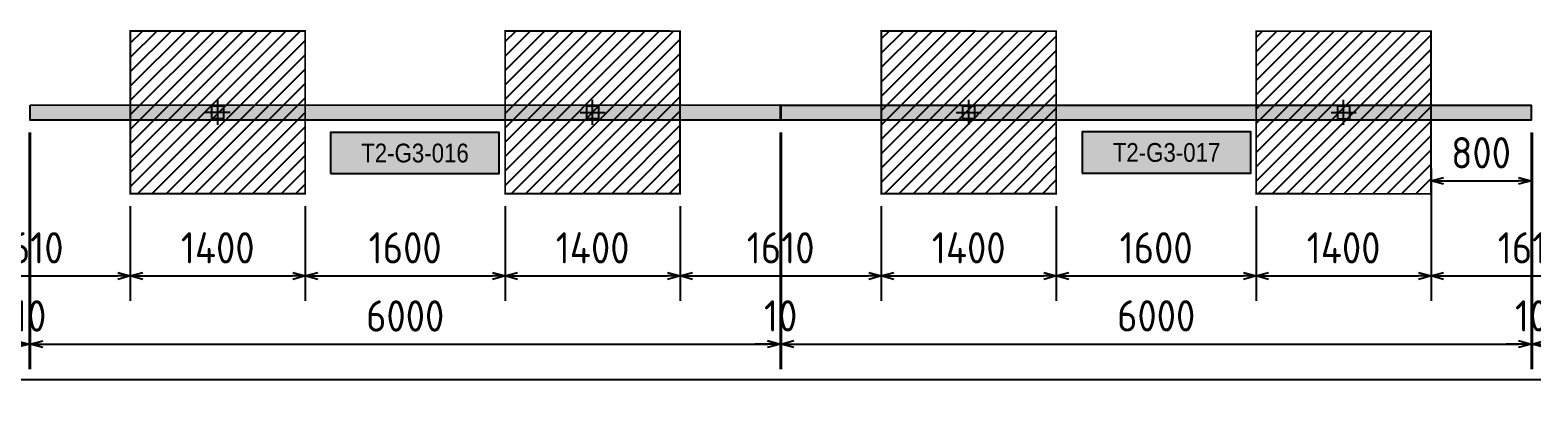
# Model space of a CAD drawing. Header units: centimetres. Extents: x -6122352 to 7132207, y -1694241 to 1947892.
# Drawn here: x 3650164 to 3662183, y 824056 to 826949 of the extents above; entities that cross this region are included whole.
import ezdxf
from ezdxf.enums import TextEntityAlignment as Align

# ---------------------------------------------------------------- set-up
doc = ezdxf.new("R2010")
doc.units = ezdxf.units.CM
doc.header["$MEASUREMENT"] = 0
doc.header["$PDMODE"] = 66
doc.header["$PDSIZE"] = 100
for name, color, linetype in [('@MI-FOOTINGS', 7, 'Continuous'), ('@MI-TYPE-01', 30, 'Continuous'), ('@MI-TYPE-02', 6, 'Continuous'), ('PANEL-TAGS', 7, 'Continuous')]:
    doc.layers.add(name, color=color, linetype=linetype)
doc.styles.add('PANELTAG_STYLE', font='arial.ttf')
doc.styles.add('Schueco-BEMSTIL', font='isocpeur.ttf', dxfattribs={"width": 0.9})
doc.dimstyles.new('MI- JWC-TXT-2.5 MM', dxfattribs={"dimscale": 1.5, "dimtxt": 2.5, "dimasz": 1, "dimexe": 2, "dimexo": 1, "dimgap": 1, "dimtad": 1, "dimdec": 0, "dimdsep": 46, "dimtxsty": 'Schueco-BEMSTIL', "dimblk": 'OPEN30', "dimcen": 0, "dimdle": 2, "dimclrd": 140, "dimclre": 8, "dimclrt": 40, "dimadec": 0, "dimazin": 2, "dimtfac": 1, "dimtdec": 0, "dimtix": 1, "dimtmove": 2, "dimatfit": 3, "dimldrblk": 'OPEN', "dimfxl": 2, "dimlwd": -1, "dimlwe": -1, "dimarcsym": 0})

# ---------------------------------------------------------------- blocks, each defined once
blk = doc.blocks.new('T2-FOOTING PLAN')
at = {"layer": '@MI-FOOTINGS', "transparency": 33554679}
h = blk.add_hatch(dxfattribs=at)
h.set_pattern_fill('ANSI31', color=8, scale=650)
h.paths.add_polyline_path([(-700, 650), (700, 650), (700, -650), (-700, -650)])
at = {"layer": '@MI-FOOTINGS', "color": 160, "true_color": 0x3340f0, "const_width": 15}
blk.add_lwpolyline([(-700, 650), (700, 650), (700, -650), (-700, -650)], close=True, dxfattribs=at)
at = {"layer": '@MI-FOOTINGS', "color": 30}
blk.add_point((0, 0), dxfattribs=at)
blk = doc.blocks.new('_Open30')
at = {"color": 0, "linetype": 'ByBlock', "lineweight": -2}
for p, q in [((-1, 0.27), (0, 0)), ((0, 0), (-1, -0.27)), ((0, 0), (-1, 0))]:
    blk.add_line(p, q, dxfattribs=at)
blk = doc.blocks.new('*D2721')
at = {"layer": '@MI-TYPE-02', "color": 8, "transparency": 16777216}
for p, q in [((-18908, -747), (-18908, -1506)), ((-17298, -748), (-17298, -1506))]:
    blk.add_line(p, q, dxfattribs=at)
at = {"layer": '@MI-TYPE-02', "color": 140, "transparency": 16777216}
blk.add_line((-18808, -1306), (-17398, -1306), dxfattribs=at)
at = {"layer": 'Defpoints', "color": 0, "transparency": 16777216}
for p in [(-18908, -647), (-17298, -648), (-17298, -1306)]:
    blk.add_point(p, dxfattribs=at)
at = {"layer": '@MI-TYPE-02', "color": 140, "transparency": 16777216, "xscale": 100, "yscale": 100, "zscale": 100, "rotation": 180}
blk.add_blockref('_Open30', (-18908, -1306), dxfattribs=at)
at = {"layer": '@MI-TYPE-02', "color": 140, "transparency": 16777216, "xscale": 100, "yscale": 100, "zscale": 100}
blk.add_blockref('_Open30', (-17298, -1306), dxfattribs=at)
at = {"layer": '@MI-TYPE-02', "color": 40, "transparency": 16777216, "insert": (-18103, -1081), "char_height": 250, "attachment_point": 5, "style": 'Schueco-BEMSTIL'}
blk.add_mtext('1610', dxfattribs=at)
blk = doc.blocks.new('_Open')
at = {"color": 0, "linetype": 'ByBlock', "lineweight": -2}
for p, q in [((-1, 0.2), (0, 0)), ((-1, -0.2), (0, 0)), ((0, 0), (-1, 0))]:
    blk.add_line(p, q, dxfattribs=at)
blk = doc.blocks.new('*D2726')
at = {"layer": '@MI-TYPE-02', "color": 8, "transparency": 16777216}
for p, q in [((-17298, -748), (-17298, -1506)), ((-15898, -748), (-15898, -1506))]:
    blk.add_line(p, q, dxfattribs=at)
at = {"layer": '@MI-TYPE-02', "color": 140, "transparency": 16777216}
blk.add_line((-17198, -1306), (-15998, -1306), dxfattribs=at)
at = {"layer": 'Defpoints', "color": 0, "transparency": 16777216}
for p in [(-17298, -648), (-15898, -648), (-15898, -1306)]:
    blk.add_point(p, dxfattribs=at)
at = {"layer": '@MI-TYPE-02', "color": 140, "transparency": 16777216, "xscale": 100, "yscale": 100, "zscale": 100, "rotation": 180}
blk.add_blockref('_Open30', (-17298, -1306), dxfattribs=at)
at = {"layer": '@MI-TYPE-02', "color": 140, "transparency": 16777216, "xscale": 100, "yscale": 100, "zscale": 100}
blk.add_blockref('_Open30', (-15898, -1306), dxfattribs=at)
at = {"layer": '@MI-TYPE-02', "color": 40, "transparency": 16777216, "insert": (-16598, -1081), "char_height": 250, "attachment_point": 5, "style": 'Schueco-BEMSTIL'}
blk.add_mtext('1400', dxfattribs=at)
blk = doc.blocks.new('*D2723')
at = {"layer": '@MI-TYPE-02', "color": 8, "transparency": 16777216}
for p, q in [((-15898, -748), (-15898, -1506)), ((-14298, -748), (-14298, -1506))]:
    blk.add_line(p, q, dxfattribs=at)
at = {"layer": '@MI-TYPE-02', "color": 140, "transparency": 16777216}
blk.add_line((-15798, -1306), (-14398, -1306), dxfattribs=at)
at = {"layer": 'Defpoints', "color": 0, "transparency": 16777216}
for p in [(-15898, -648), (-14298, -648), (-14298, -1306)]:
    blk.add_point(p, dxfattribs=at)
at = {"layer": '@MI-TYPE-02', "color": 140, "transparency": 16777216, "xscale": 100, "yscale": 100, "zscale": 100, "rotation": 180}
blk.add_blockref('_Open30', (-15898, -1306), dxfattribs=at)
at = {"layer": '@MI-TYPE-02', "color": 140, "transparency": 16777216, "xscale": 100, "yscale": 100, "zscale": 100}
blk.add_blockref('_Open30', (-14298, -1306), dxfattribs=at)
at = {"layer": '@MI-TYPE-02', "color": 40, "transparency": 16777216, "insert": (-15098, -1081), "char_height": 250, "attachment_point": 5, "style": 'Schueco-BEMSTIL'}
blk.add_mtext('1600', dxfattribs=at)
blk = doc.blocks.new('*D2724')
at = {"layer": '@MI-TYPE-02', "color": 8, "transparency": 16777216}
for p, q in [((-14298, -748), (-14298, -1506)), ((-12898, -748), (-12898, -1506))]:
    blk.add_line(p, q, dxfattribs=at)
at = {"layer": '@MI-TYPE-02', "color": 140, "transparency": 16777216}
blk.add_line((-14198, -1306), (-12998, -1306), dxfattribs=at)
at = {"layer": 'Defpoints', "color": 0, "transparency": 16777216}
for p in [(-14298, -648), (-12898, -648), (-12898, -1306)]:
    blk.add_point(p, dxfattribs=at)
at = {"layer": '@MI-TYPE-02', "color": 140, "transparency": 16777216, "xscale": 100, "yscale": 100, "zscale": 100, "rotation": 180}
blk.add_blockref('_Open30', (-14298, -1306), dxfattribs=at)
at = {"layer": '@MI-TYPE-02', "color": 140, "transparency": 16777216, "xscale": 100, "yscale": 100, "zscale": 100}
blk.add_blockref('_Open30', (-12898, -1306), dxfattribs=at)
at = {"layer": '@MI-TYPE-02', "color": 40, "transparency": 16777216, "insert": (-13598, -1081), "char_height": 250, "attachment_point": 5, "style": 'Schueco-BEMSTIL'}
blk.add_mtext('1400', dxfattribs=at)
blk = doc.blocks.new('*D2725')
at = {"layer": '@MI-TYPE-02', "color": 8, "transparency": 16777216}
for p, q in [((-12898, -748), (-12898, -1506)), ((-11288, -748), (-11288, -1506))]:
    blk.add_line(p, q, dxfattribs=at)
at = {"layer": '@MI-TYPE-02', "color": 140, "transparency": 16777216}
blk.add_line((-12798, -1306), (-11388, -1306), dxfattribs=at)
at = {"layer": 'Defpoints', "color": 0, "transparency": 16777216}
for p in [(-12898, -648), (-11288, -648), (-11288, -1306)]:
    blk.add_point(p, dxfattribs=at)
at = {"layer": '@MI-TYPE-02', "color": 140, "transparency": 16777216, "xscale": 100, "yscale": 100, "zscale": 100, "rotation": 180}
blk.add_blockref('_Open30', (-12898, -1306), dxfattribs=at)
at = {"layer": '@MI-TYPE-02', "color": 140, "transparency": 16777216, "xscale": 100, "yscale": 100, "zscale": 100}
blk.add_blockref('_Open30', (-11288, -1306), dxfattribs=at)
at = {"layer": '@MI-TYPE-02', "color": 40, "transparency": 16777216, "insert": (-12093, -1081), "char_height": 250, "attachment_point": 5, "style": 'Schueco-BEMSTIL'}
blk.add_mtext('1610', dxfattribs=at)
blk = doc.blocks.new('*D2730')
at = {"layer": '@MI-TYPE-02', "color": 8, "transparency": 16777216}
for p, q in [((-11288, -748), (-11288, -1506)), ((-9888, -748), (-9888, -1506))]:
    blk.add_line(p, q, dxfattribs=at)
at = {"layer": '@MI-TYPE-02', "color": 140, "transparency": 16777216}
blk.add_line((-11188, -1306), (-9988, -1306), dxfattribs=at)
at = {"layer": 'Defpoints', "color": 0, "transparency": 16777216}
for p in [(-11288, -648), (-9888, -648), (-9888, -1306)]:
    blk.add_point(p, dxfattribs=at)
at = {"layer": '@MI-TYPE-02', "color": 140, "transparency": 16777216, "xscale": 100, "yscale": 100, "zscale": 100, "rotation": 180}
blk.add_blockref('_Open30', (-11288, -1306), dxfattribs=at)
at = {"layer": '@MI-TYPE-02', "color": 140, "transparency": 16777216, "xscale": 100, "yscale": 100, "zscale": 100}
blk.add_blockref('_Open30', (-9888, -1306), dxfattribs=at)
at = {"layer": '@MI-TYPE-02', "color": 40, "transparency": 16777216, "insert": (-10588, -1081), "char_height": 250, "attachment_point": 5, "style": 'Schueco-BEMSTIL'}
blk.add_mtext('1400', dxfattribs=at)
blk = doc.blocks.new('*D2727')
at = {"layer": '@MI-TYPE-02', "color": 8, "transparency": 16777216}
for p, q in [((-9888, -748), (-9888, -1506)), ((-8288, -749), (-8288, -1506))]:
    blk.add_line(p, q, dxfattribs=at)
at = {"layer": '@MI-TYPE-02', "color": 140, "transparency": 16777216}
blk.add_line((-9788, -1306), (-8388, -1306), dxfattribs=at)
at = {"layer": 'Defpoints', "color": 0, "transparency": 16777216}
for p in [(-9888, -648), (-8288, -649), (-8288, -1306)]:
    blk.add_point(p, dxfattribs=at)
at = {"layer": '@MI-TYPE-02', "color": 140, "transparency": 16777216, "xscale": 100, "yscale": 100, "zscale": 100, "rotation": 180}
blk.add_blockref('_Open30', (-9888, -1306), dxfattribs=at)
at = {"layer": '@MI-TYPE-02', "color": 140, "transparency": 16777216, "xscale": 100, "yscale": 100, "zscale": 100}
blk.add_blockref('_Open30', (-8288, -1306), dxfattribs=at)
at = {"layer": '@MI-TYPE-02', "color": 40, "transparency": 16777216, "insert": (-9088, -1081), "char_height": 250, "attachment_point": 5, "style": 'Schueco-BEMSTIL'}
blk.add_mtext('1600', dxfattribs=at)
blk = doc.blocks.new('*D2728')
at = {"layer": '@MI-TYPE-02', "color": 8, "transparency": 16777216}
for p, q in [((-8288, -749), (-8288, -1506)), ((-6888, -749), (-6888, -1506))]:
    blk.add_line(p, q, dxfattribs=at)
at = {"layer": '@MI-TYPE-02', "color": 140, "transparency": 16777216}
blk.add_line((-8188, -1306), (-6988, -1306), dxfattribs=at)
at = {"layer": 'Defpoints', "color": 0, "transparency": 16777216}
for p in [(-8288, -649), (-6888, -649), (-6888, -1306)]:
    blk.add_point(p, dxfattribs=at)
at = {"layer": '@MI-TYPE-02', "color": 140, "transparency": 16777216, "xscale": 100, "yscale": 100, "zscale": 100, "rotation": 180}
blk.add_blockref('_Open30', (-8288, -1306), dxfattribs=at)
at = {"layer": '@MI-TYPE-02', "color": 140, "transparency": 16777216, "xscale": 100, "yscale": 100, "zscale": 100}
blk.add_blockref('_Open30', (-6888, -1306), dxfattribs=at)
at = {"layer": '@MI-TYPE-02', "color": 40, "transparency": 16777216, "insert": (-7588, -1081), "char_height": 250, "attachment_point": 5, "style": 'Schueco-BEMSTIL'}
blk.add_mtext('1400', dxfattribs=at)
blk = doc.blocks.new('*D2729')
at = {"layer": '@MI-TYPE-02', "color": 8, "transparency": 16777216}
for p, q in [((-6888, -749), (-6888, -1506)), ((-5279, -749), (-5279, -1506))]:
    blk.add_line(p, q, dxfattribs=at)
at = {"layer": '@MI-TYPE-02', "color": 140, "transparency": 16777216}
blk.add_line((-6788, -1306), (-5379, -1306), dxfattribs=at)
at = {"layer": 'Defpoints', "color": 0, "transparency": 16777216}
for p in [(-6888, -649), (-5279, -649), (-5279, -1306)]:
    blk.add_point(p, dxfattribs=at)
at = {"layer": '@MI-TYPE-02', "color": 140, "transparency": 16777216, "xscale": 100, "yscale": 100, "zscale": 100, "rotation": 180}
blk.add_blockref('_Open30', (-6888, -1306), dxfattribs=at)
at = {"layer": '@MI-TYPE-02', "color": 140, "transparency": 16777216, "xscale": 100, "yscale": 100, "zscale": 100}
blk.add_blockref('_Open30', (-5279, -1306), dxfattribs=at)
at = {"layer": '@MI-TYPE-02', "color": 40, "transparency": 16777216, "insert": (-6083, -1081), "char_height": 250, "attachment_point": 5, "style": 'Schueco-BEMSTIL'}
blk.add_mtext('1610', dxfattribs=at)
blk = doc.blocks.new('*D2645')
at = {"layer": '@MI-TYPE-02', "color": 8, "transparency": 16777216}
for p, q in [((-12098, -159), (-12098, -2050)), ((-12088, -160), (-12088, -2050))]:
    blk.add_line(p, q, dxfattribs=at)
at = {"layer": '@MI-TYPE-02', "color": 140, "transparency": 16777216}
for p, q in [((-12198, -1850), (-12298, -1850)), ((-12098, -1850), (-12088, -1850)), ((-11988, -1850), (-11888, -1850))]:
    blk.add_line(p, q, dxfattribs=at)
at = {"layer": 'Defpoints', "color": 0, "transparency": 16777216}
for p in [(-12098, -59), (-12088, -60), (-12088, -1850)]:
    blk.add_point(p, dxfattribs=at)
at = {"layer": '@MI-TYPE-02', "color": 140, "transparency": 16777216, "xscale": 100, "yscale": 100, "zscale": 100}
blk.add_blockref('_Open30', (-12098, -1850), dxfattribs=at)
at = {"layer": '@MI-TYPE-02', "color": 140, "transparency": 16777216, "xscale": 100, "yscale": 100, "zscale": 100, "rotation": 180}
blk.add_blockref('_Open30', (-12088, -1850), dxfattribs=at)
at = {"layer": '@MI-TYPE-02', "color": 40, "transparency": 16777216, "insert": (-12093, -1625), "char_height": 250, "attachment_point": 5, "style": 'Schueco-BEMSTIL'}
blk.add_mtext('10', dxfattribs=at)
blk = doc.blocks.new('*D2646')
at = {"layer": '@MI-TYPE-02', "color": 8, "transparency": 16777216}
for p, q in [((-12088, -160), (-12088, -2050)), ((-6088, -160), (-6088, -2050))]:
    blk.add_line(p, q, dxfattribs=at)
at = {"layer": '@MI-TYPE-02', "color": 140, "transparency": 16777216}
blk.add_line((-11988, -1850), (-6188, -1850), dxfattribs=at)
at = {"layer": 'Defpoints', "color": 0, "transparency": 16777216}
for p in [(-12088, -60), (-6088, -60), (-6088, -1850)]:
    blk.add_point(p, dxfattribs=at)
at = {"layer": '@MI-TYPE-02', "color": 140, "transparency": 16777216, "xscale": 100, "yscale": 100, "zscale": 100, "rotation": 180}
blk.add_blockref('_Open30', (-12088, -1850), dxfattribs=at)
at = {"layer": '@MI-TYPE-02', "color": 140, "transparency": 16777216, "xscale": 100, "yscale": 100, "zscale": 100}
blk.add_blockref('_Open30', (-6088, -1850), dxfattribs=at)
at = {"layer": '@MI-TYPE-02', "color": 40, "transparency": 16777216, "insert": (-9088, -1625), "char_height": 250, "attachment_point": 5, "style": 'Schueco-BEMSTIL'}
blk.add_mtext('6000', dxfattribs=at)
blk = doc.blocks.new('*D2647')
at = {"layer": '@MI-TYPE-02', "color": 8, "transparency": 16777216}
for p, q in [((-6088, -160), (-6088, -2050)), ((-6078, -161), (-6078, -2050))]:
    blk.add_line(p, q, dxfattribs=at)
at = {"layer": '@MI-TYPE-02', "color": 140, "transparency": 16777216}
for p, q in [((-6188, -1850), (-6288, -1850)), ((-6088, -1850), (-6078, -1850)), ((-5978, -1850), (-5878, -1850))]:
    blk.add_line(p, q, dxfattribs=at)
at = {"layer": 'Defpoints', "color": 0, "transparency": 16777216}
for p in [(-6088, -60), (-6078, -61), (-6078, -1850)]:
    blk.add_point(p, dxfattribs=at)
at = {"layer": '@MI-TYPE-02', "color": 140, "transparency": 16777216, "xscale": 100, "yscale": 100, "zscale": 100}
blk.add_blockref('_Open30', (-6088, -1850), dxfattribs=at)
at = {"layer": '@MI-TYPE-02', "color": 140, "transparency": 16777216, "xscale": 100, "yscale": 100, "zscale": 100, "rotation": 180}
blk.add_blockref('_Open30', (-6078, -1850), dxfattribs=at)
at = {"layer": '@MI-TYPE-02', "color": 40, "transparency": 16777216, "insert": (-6083, -1625), "char_height": 250, "attachment_point": 5, "style": 'Schueco-BEMSTIL'}
blk.add_mtext('10', dxfattribs=at)
blk = doc.blocks.new('*D2649')
at = {"layer": '@MI-TYPE-02', "color": 8, "transparency": 16777216}
for p, q in [((-18108, -158), (-18108, -2051)), ((-18098, -159), (-18098, -2051))]:
    blk.add_line(p, q, dxfattribs=at)
at = {"layer": '@MI-TYPE-02', "color": 140, "transparency": 16777216}
for p, q in [((-18208, -1851), (-18308, -1851)), ((-18108, -1851), (-18098, -1851)), ((-17998, -1851), (-17898, -1851))]:
    blk.add_line(p, q, dxfattribs=at)
at = {"layer": 'Defpoints', "color": 0, "transparency": 16777216}
for p in [(-18108, -58), (-18098, -59), (-18098, -1851)]:
    blk.add_point(p, dxfattribs=at)
at = {"layer": '@MI-TYPE-02', "color": 140, "transparency": 16777216, "xscale": 100, "yscale": 100, "zscale": 100}
blk.add_blockref('_Open30', (-18108, -1851), dxfattribs=at)
at = {"layer": '@MI-TYPE-02', "color": 140, "transparency": 16777216, "xscale": 100, "yscale": 100, "zscale": 100, "rotation": 180}
blk.add_blockref('_Open30', (-18098, -1851), dxfattribs=at)
at = {"layer": '@MI-TYPE-02', "color": 40, "transparency": 16777216, "insert": (-18103, -1626), "char_height": 250, "attachment_point": 5, "style": 'Schueco-BEMSTIL'}
blk.add_mtext('10', dxfattribs=at)
blk = doc.blocks.new('*D2650')
at = {"layer": '@MI-TYPE-02', "color": 8, "transparency": 16777216}
for p, q in [((-18098, -159), (-18098, -2051)), ((-12098, -159), (-12098, -2051))]:
    blk.add_line(p, q, dxfattribs=at)
at = {"layer": '@MI-TYPE-02', "color": 140, "transparency": 16777216}
blk.add_line((-17998, -1851), (-12198, -1851), dxfattribs=at)
at = {"layer": 'Defpoints', "color": 0, "transparency": 16777216}
for p in [(-18098, -59), (-12098, -59), (-12098, -1851)]:
    blk.add_point(p, dxfattribs=at)
at = {"layer": '@MI-TYPE-02', "color": 140, "transparency": 16777216, "xscale": 100, "yscale": 100, "zscale": 100, "rotation": 180}
blk.add_blockref('_Open30', (-18098, -1851), dxfattribs=at)
at = {"layer": '@MI-TYPE-02', "color": 140, "transparency": 16777216, "xscale": 100, "yscale": 100, "zscale": 100}
blk.add_blockref('_Open30', (-12098, -1851), dxfattribs=at)
at = {"layer": '@MI-TYPE-02', "color": 40, "transparency": 16777216, "insert": (-15098, -1626), "char_height": 250, "attachment_point": 5, "style": 'Schueco-BEMSTIL'}
blk.add_mtext('6000', dxfattribs=at)
blk = doc.blocks.new('*D2699')
at = {"color": 8, "transparency": 16777216}
for p, q in [((-6088, -160), (-6088, -746)), ((-6888, -446), (-6888, -746))]:
    blk.add_line(p, q, dxfattribs=at)
at = {"color": 140, "transparency": 16777216}
blk.add_line((-6788, -546), (-6188, -546), dxfattribs=at)
at = {"layer": 'Defpoints', "color": 0, "transparency": 16777216}
for p in [(-6088, -60), (-6888, -346), (-6088, -546)]:
    blk.add_point(p, dxfattribs=at)
at = {"color": 140, "transparency": 16777216, "xscale": 100, "yscale": 100, "zscale": 100, "rotation": 180}
blk.add_blockref('_Open30', (-6888, -546), dxfattribs=at)
at = {"color": 140, "transparency": 16777216, "xscale": 100, "yscale": 100, "zscale": 100}
blk.add_blockref('_Open30', (-6088, -546), dxfattribs=at)
at = {"color": 40, "transparency": 16777216, "insert": (-6488, -321), "char_height": 250, "attachment_point": 5, "style": 'Schueco-BEMSTIL'}
blk.add_mtext('800', dxfattribs=at)
blk = doc.blocks.new('PANELTAG')
at = {"layer": 'PANEL-TAGS', "color": 1}
blk.add_lwpolyline([(-13.5, -3.3), (13.5, -3.3), (13.5, 3.3), (-13.5, 3.3)], close=True, dxfattribs=at)
at = {"layer": 'PANEL-TAGS', "color": 40, "true_color": 0xffd700}
blk.add_solid([(-13.5, -3.3), (13.5, -3.3), (-13.5, 3.3), (13.5, 3.3)], dxfattribs=at)
at = {"layer": 'PANEL-TAGS', "color": 5, "style": 'PANELTAG_STYLE', "width": 0.85}
blk.add_attdef('TAGNO', text='', height=3, dxfattribs=at).set_placement((0, 0), align=Align.MIDDLE)
blk = doc.blocks.new('*D2842')
at = {"layer": '@MI-TYPE-01', "color": 8, "transparency": 16777216}
for p, q in [((3626126, 826244), (3626126, 824056)), ((3668264, 826244), (3668264, 824056))]:
    blk.add_line(p, q, dxfattribs=at)
at = {"layer": '@MI-TYPE-01', "color": 140, "transparency": 16777216}
blk.add_line((3626176, 824156), (3668214, 824156), dxfattribs=at)
at = {"layer": 'Defpoints', "color": 0, "transparency": 16777216}
for p in [(3626126, 826294), (3668264, 826294), (3668264, 824156)]:
    blk.add_point(p, dxfattribs=at)
at = {"layer": '@MI-TYPE-01', "color": 140, "transparency": 16777216, "xscale": 50, "yscale": 50, "zscale": 50, "rotation": 180}
blk.add_blockref('_Open30', (3626126, 824156), dxfattribs=at)
at = {"layer": '@MI-TYPE-01', "color": 140, "transparency": 16777216, "xscale": 50, "yscale": 50, "zscale": 50}
blk.add_blockref('_Open30', (3668264, 824156), dxfattribs=at)
at = {"layer": '@MI-TYPE-01', "color": 40, "transparency": 16777216, "insert": (3647195, 824269), "char_height": 125, "attachment_point": 5, "style": 'Schueco-BEMSTIL'}
blk.add_mtext('42138', dxfattribs=at)
blk = doc.blocks.new('*U2658')
at = {"layer": '@MI-TYPE-02'}
h = blk.add_hatch(color=256, dxfattribs=at)
h.dxf.hatch_style = 1
h.paths.add_polyline_path([(-18098.2, 60.8), (-12098.3, 60.9), (-12097.8, -59.1), (-18097.8, -59.2)])
h = blk.add_hatch(color=256, dxfattribs=at)
h.dxf.hatch_style = 1
h.paths.add_polyline_path([(-12088.2, 60.1), (-6088.2, 60.2), (-6087.8, -59.8), (-12087.8, -59.9)])
for points in [[(-18098.2, 60.8), (-12098.3, 60.9), (-12097.8, -59.1), (-18097.8, -59.2)], [(-12088.2, 60.1), (-6088.2, 60.2), (-6087.8, -59.8), (-12087.8, -59.9)]]:
    blk.add_lwpolyline(points, close=True, dxfattribs=at)
at = {"layer": '@MI-FOOTINGS', "rotation": 359.9898439714545}
for p in [(-16598, 2.3), (-13598, 1.8), (-10588, 1.7), (-7588, 1.1)]:
    blk.add_blockref('T2-FOOTING PLAN', p, dxfattribs=at)
dim = blk.add_linear_dim(base=(-6087.8, -545.6), p1=(-6888.1, -346.1), p2=(-6087.8, -59.8), dimstyle='MI- JWC-TXT-2.5 MM')
dim.commit()
dim.dimension.update_dxf_attribs({"geometry": '*D2699', "text_midpoint": (-6487.9, -320.6)})
at = {"layer": '@MI-TYPE-02'}
for base, p1, p2, picture, middle in [((-18097.8, -1850.8), (-18107.9, -58.3), (-18097.8, -59.2), '*D2649', (-18102.8, -1625.8)), ((-12097.8, -1850.8), (-18097.8, -59.2), (-12097.8, -59.1), '*D2650', (-15097.8, -1625.8))]:
    dim = blk.add_linear_dim(base=base, p1=p1, p2=p2, dimstyle='MI- JWC-TXT-2.5 MM', dxfattribs=at)
    dim.commit()
    dim.dimension.update_dxf_attribs({"geometry": picture, "text_midpoint": middle})
at = {"layer": '@MI-TYPE-02', "color": 0}
for base, p1, p2, picture, middle in [((-12087.8, -1849.8), (-12097.8, -59.1), (-12087.8, -59.9), '*D2645', (-12092.8, -1624.8)), ((-6087.8, -1849.8), (-12087.8, -59.9), (-6087.8, -59.8), '*D2646', (-9087.8, -1624.8)), ((-6077.7, -1849.8), (-6087.8, -59.8), (-6077.7, -60.6), '*D2647', (-6082.8, -1624.8)), ((-17298.1, -1306), (-18908.2, -647.5), (-17298.1, -647.5), '*D2721', (-18103.2, -1081)), ((-15898.1, -1306), (-17298.1, -647.5), (-15898.1, -647.8), '*D2726', (-16598.1, -1081)), ((-14298.1, -1306), (-15898.1, -647.8), (-14298.1, -648.1), '*D2723', (-15098.1, -1081)), ((-12898.1, -1306), (-14298.1, -648.1), (-12898.1, -648.3), '*D2724', (-13598.1, -1081)), ((-11288.1, -1306), (-12898.1, -648.3), (-11288.1, -648.2), '*D2725', (-12093.1, -1081)), ((-9888.1, -1306), (-11288.1, -648.2), (-9888.1, -648.5), '*D2730', (-10588.1, -1081)), ((-8288.1, -1306), (-9888.1, -648.5), (-8288.1, -648.7), '*D2727', (-9088.1, -1081)), ((-6888.1, -1306), (-8288.1, -648.7), (-6888.1, -649), '*D2728', (-7588.1, -1081)), ((-5278.5966, -1305.9572), (-6888.1257, -648.9858), (-5278.5966, -648.6621), '*D2729', (-6083.3611, -1080.9572))]:
    dim = blk.add_linear_dim(base=base, p1=p1, p2=p2, dimstyle='MI- JWC-TXT-2.5 MM', dxfattribs=at)
    dim.commit()
    dim.dimension.update_dxf_attribs({"geometry": picture, "text_midpoint": middle})
blk = doc.blocks.new('A$C0fb98823')
at = {"layer": '@MI-TYPE-02', "color": 0}
blk.add_blockref('*U2658', (108347.4, -20.1), dxfattribs=at)
at = {"layer": 'PANEL-TAGS'}
ref = blk.add_blockref('PANELTAG', (93327.9, -343.2), dxfattribs=dict(at, xscale=50, yscale=50, zscale=50))
ref.add_attrib('TAGNO', 'T2-G3-016', dxfattribs={"color": 5, "height": 150, "style": 'PANELTAG_STYLE', "width": 0.85}).set_placement((93327.9, -343.2), align=Align.MIDDLE_CENTER)
ref = blk.add_blockref('PANELTAG', (99342.6, -338.6), dxfattribs=dict(at, xscale=50, yscale=50, zscale=50))
ref.add_attrib('TAGNO', 'T2-G3-017', dxfattribs={"color": 5, "height": 150, "style": 'PANELTAG_STYLE', "width": 0.85}).set_placement((99342.6, -338.6), align=Align.MIDDLE_CENTER)

msp = doc.modelspace()

# ---------------------------------------------------------------- block references
at = {"layer": '@MI-TYPE-01'}
msp.add_blockref('A$C0fb98823', (3559916.37816, 826309.49803), dxfattribs=at)

# ---------------------------------------------------------------- dimensions: what is measured, and where the dimension line sits
dim = msp.add_linear_dim(base=(3668264.00534, 824156.21533), p1=(3626125.69902, 826294.19232), p2=(3668264.00534, 826294.19232), dimstyle='MI- JWC-TXT-2.5 MM', dxfattribs=at)
dim.commit()
dim.dimension.update_dxf_attribs({"geometry": '*D2842', "text_midpoint": (3647194.85218, 824268.71533)})

doc.saveas('drawing.dxf')
